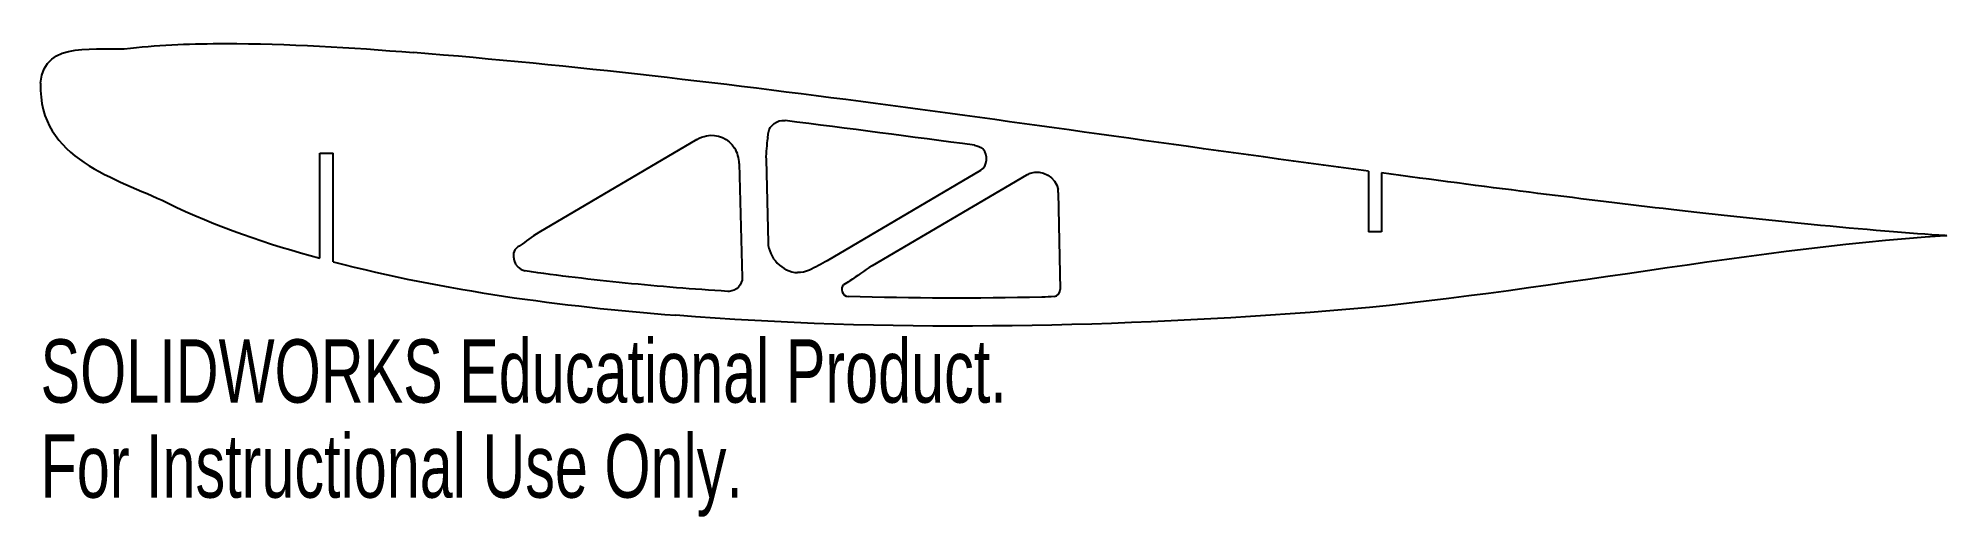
# Model space of a CAD drawing. Header units: millimetres. Extents: x 218 to 364, y -118 to -81.
import ezdxf

# ---------------------------------------------------------------- set-up
doc = ezdxf.new("R2010")
doc.units = ezdxf.units.MM
doc.styles.add('SLDTEXTSTYLE0', font='TXT', dxfattribs={"width": 0.7})

msp = doc.modelspace()

# ---------------------------------------------------------------- linework, layer by layer
at = {"color": 7, "linetype": 'Continuous', "lineweight": 25}
for p, q in [((239.49, -97.93), (239.49, -89.91)), ((239.49, -89.91), (240.49, -89.91)), ((240.49, -98.19), (240.49, -89.91)), ((268.22, -88.86), (256.17, -95.96)), ((271.46, -90.7), (271.69, -99.4)), ((273.5, -90.38), (273.66, -96.73)), ((289.85, -91.23), (278.17, -98.11)), ((293.37, -91.58), (281.6, -98.5)), ((319.44, -91.29), (319.44, -95.9)), ((320.44, -91.42), (320.44, -95.9)), ((295.79, -92.92), (295.94, -100.31)), ((320.44, -95.9), (319.44, -95.9))]:
    msp.add_line(p, q, dxfattribs=at)
for points, knots in [([(218.18, -84.56), (218.46, -81.13), (222.63, -82.19), (227.44, -81.61), (229.84, -81.55), (237.05, -81.54), (241.84, -81.84), (246.62, -82.23)], [0, 0, 0, 0, 0.25, 0.25, 0.5, 0.5, 1, 1, 1, 1]), ([(218.18, -84.6), (218, -90.42), (224.03, -91.82), (231.6, -95.54), (235.53, -96.85), (239.49, -97.93)], [0, 0, 0, 0, 0.5, 0.5, 1, 1, 1, 1]), ([(363.42, -96.19), (358.32, -95.91), (348.4, -94.9), (335.42, -93.38), (328.29, -92.47), (320.44, -91.42)], [0, 0, 0, 0, 0.5, 0.5, 1, 1, 1, 1]), ([(363.41, -96.21), (347.26, -97.3), (331.13, -100.88), (298.85, -103.25), (282.66, -103.55), (266.62, -102.28)], [0, 0, 0, 0, 0.5, 0.5, 1, 1, 1, 1])]:
    msp.add_open_spline(points, degree=3, knots=knots, dxfattribs=at)
for points in [[(319.44, -91.29), (295, -88.02), (270.96, -84.2), (246.62, -82.23)], [(218.18, -84.56), (218.18, -84.57), (218.18, -84.58), (218.18, -84.6)], [(218.18, -84.6), (218.18, -84.6), (218.18, -84.6), (218.18, -84.6)], [(268.22, -88.86), (268.45, -88.73), (268.71, -88.63), (268.97, -88.58)], [(268.97, -88.58), (269.78, -88.42), (270.67, -88.81), (271.11, -89.52)], [(273.63, -88.74), (273.55, -89.25), (273.49, -89.83), (273.5, -90.38)], [(273.63, -88.74), (273.65, -88.6), (273.66, -88.46), (273.68, -88.33)], [(273.68, -88.33), (273.76, -87.8), (274.36, -87.34), (274.95, -87.42)], [(289.39, -89.3), (284.58, -88.66), (279.77, -88.02), (274.95, -87.42)], [(271.46, -90.7), (271.45, -90.29), (271.33, -89.87), (271.11, -89.52)], [(289.39, -89.3), (289.63, -89.33), (289.85, -89.44), (290.03, -89.59)], [(289.85, -91.23), (290.4, -90.9), (290.49, -90.02), (290.03, -89.59)], [(293.37, -91.58), (293.46, -91.52), (293.56, -91.48), (293.65, -91.44)], [(293.65, -91.44), (294.53, -91.12), (295.61, -91.75), (295.77, -92.67)], [(295.79, -92.92), (295.79, -92.83), (295.78, -92.75), (295.77, -92.67)], [(256.17, -95.96), (255.63, -96.28), (255.17, -96.66), (254.75, -96.96)], [(254.53, -97.1), (253.94, -97.5), (254.27, -98.77), (255.14, -98.89)], [(254.75, -96.96), (254.67, -97), (254.6, -97.05), (254.53, -97.1)], [(273.66, -96.73), (273.69, -97.9), (274.76, -98.98), (275.9, -99.02)], [(363.54, -96.2), (363.5, -96.2), (363.46, -96.21), (363.41, -96.21)], [(363.42, -96.19), (363.46, -96.2), (363.5, -96.2), (363.54, -96.2)], [(240.49, -98.19), (249.08, -100.43), (257.84, -101.58), (266.62, -102.28)], [(262.77, -99.82), (260.23, -99.57), (257.68, -99.26), (255.14, -98.89)], [(276.81, -98.83), (276.52, -98.96), (276.21, -99.03), (275.9, -99.02)], [(278.17, -98.11), (277.73, -98.37), (277.26, -98.61), (276.81, -98.83)], [(281.6, -98.5), (280.97, -98.87), (280.42, -99.31), (279.9, -99.65)], [(270.58, -100.45), (267.96, -100.29), (265.36, -100.08), (262.77, -99.82)], [(271.69, -99.4), (271.7, -99.93), (271.23, -100.44), (270.7, -100.45)], [(279.42, -99.96), (279.11, -100.17), (279.32, -100.84), (279.77, -100.85)], [(279.9, -99.65), (279.74, -99.76), (279.58, -99.86), (279.42, -99.96)], [(295.47, -100.84), (295.73, -100.82), (295.94, -100.57), (295.94, -100.31)], [(270.7, -100.45), (270.66, -100.45), (270.62, -100.45), (270.58, -100.45)], [(294.54, -100.9), (289.55, -101), (284.67, -100.99), (279.77, -100.85)], [(295.47, -100.84), (295.17, -100.87), (294.86, -100.9), (294.54, -100.9)]]:
    msp.add_open_spline(points, degree=3, dxfattribs=at)

# ---------------------------------------------------------------- texts
at = {"color": 7, "linetype": 'Continuous', "char_height": 4.8336, "attachment_point": 1, "style": 'SLDTEXTSTYLE0'}
for s, insert in [('SOLIDWORKS Educational Product.', (218.18, -104.11)), ('For Instructional Use Only.', (218.18, -111.36))]:
    msp.add_mtext(s, dxfattribs=dict(at, insert=insert))

doc.saveas('drawing.dxf')
